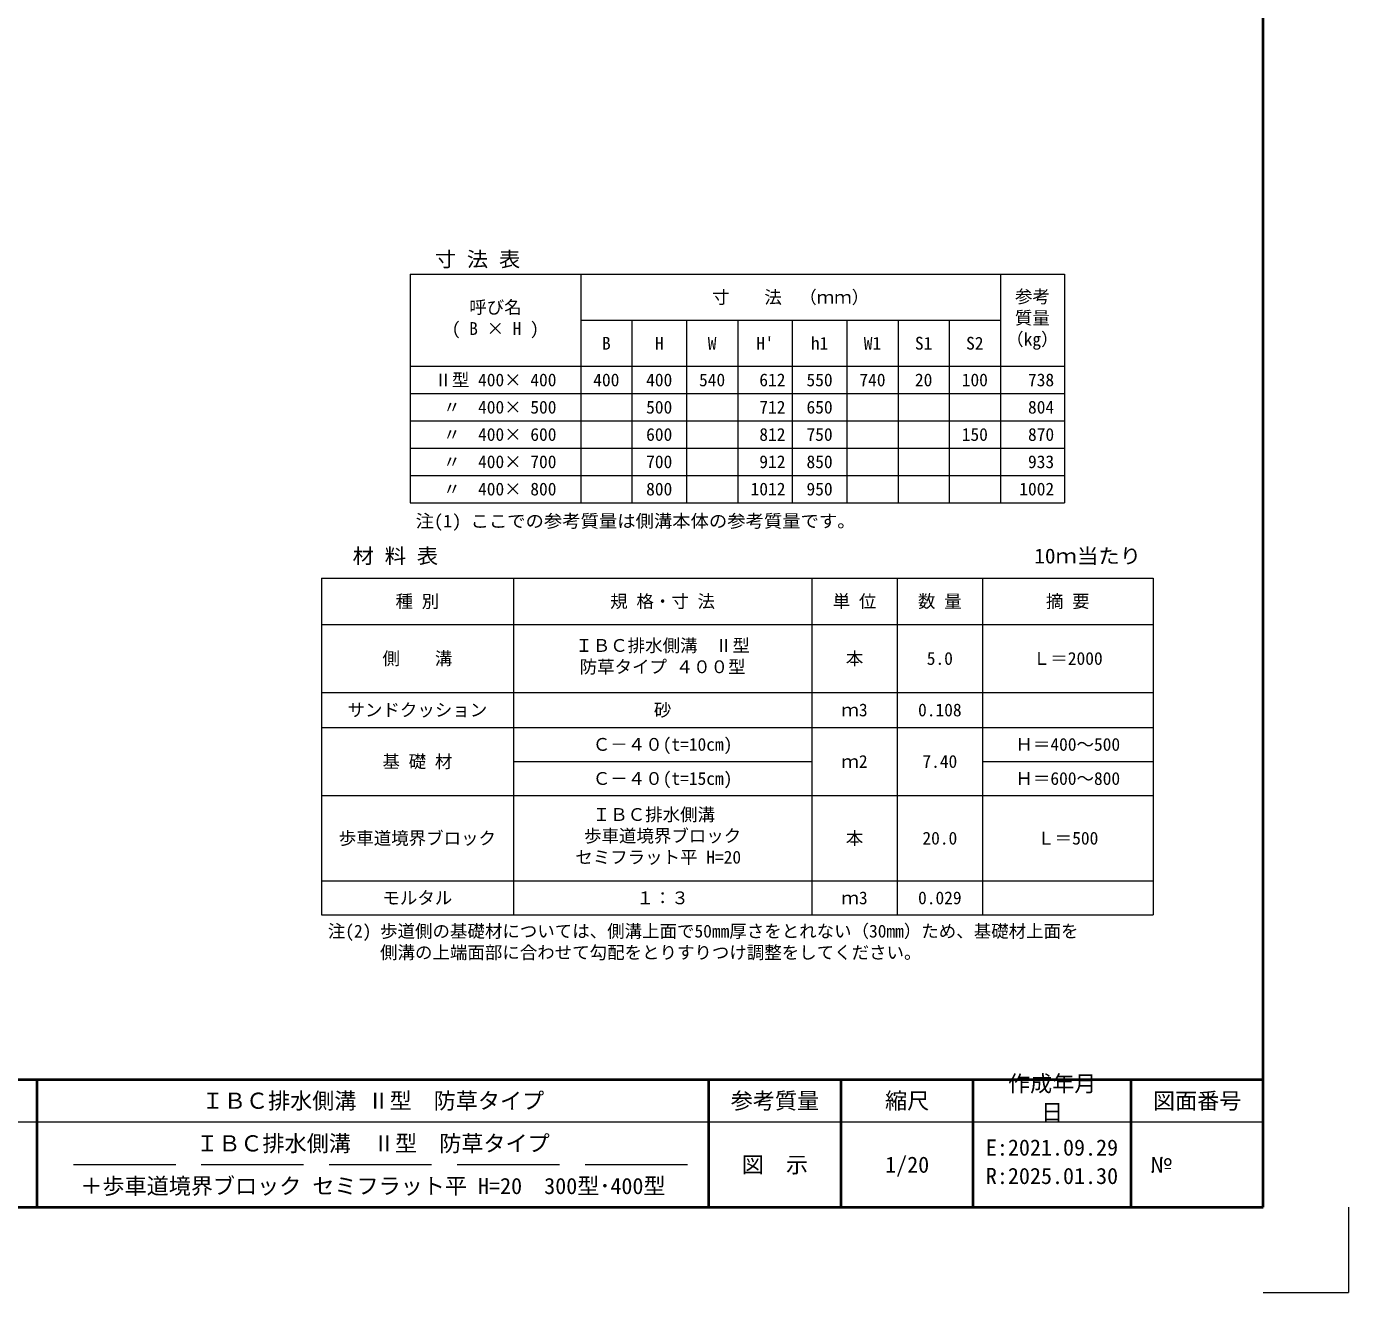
# Model space of a CAD drawing. Units: millimetres at full size; details may follow other scales. Extents: x 164402 to 209100, y 872507 to 885397.
# Drawn here: x 186894 to 189994, y 872507 to 875477 of the extents above; entities that cross this region are included whole.
import ezdxf
from ezdxf.enums import TextEntityAlignment as Align

# ---------------------------------------------------------------- set-up
doc = ezdxf.new("R2010")
doc.units = ezdxf.units.MM
doc.header["$LTSCALE"] = 40
doc.linetypes.add('DASHED', pattern=[7.5, 6, -1.5])
for name, color, linetype, lineweight in [('0_2', 7, 'Continuous', 13), ('Defpoints_3', 8, 'Continuous', 0), ('図枠', 7, 'Continuous', 5), ('寸法表', 30, 'Continuous', 13)]:
    doc.layers.add(name, color=color, linetype=linetype, lineweight=lineweight)
doc.layers.add('文字', color=7, linetype='Continuous')
doc.styles.add('ＭＳ ゴシック', font='')
doc.styles.add('ＭＳ 明朝', font='')
doc.styles.get('ＭＳ ゴシック').set_extended_font_data('MS Gothic')
doc.styles.get('ＭＳ 明朝').set_extended_font_data('MS Mincho')

msp = doc.modelspace()

# ---------------------------------------------------------------- linework, layer by layer
at = {"layer": 'Defpoints_3'}
for p, q in [((188194.03, 874616.09), (188314.03, 874616.09)), ((188442.03, 874616.09), (188562.03, 874616.09)), ((188818.03, 874616.09), (189178.03, 874616.09)), ((188194.03, 874552.09), (188314.03, 874552.09)), ((188442.03, 874552.09), (188562.03, 874552.09)), ((188818.03, 874552.09), (189058.03, 874552.09)), ((188194.03, 874488.09), (188314.03, 874488.09)), ((188442.03, 874488.09), (188562.03, 874488.09)), ((188818.03, 874488.09), (189178.03, 874488.09)), ((188194.03, 874424.09), (188314.03, 874424.09)), ((188442.03, 874424.09), (188562.03, 874424.09)), ((188818.03, 874424.09), (189178.03, 874424.09))]:
    msp.add_line(p, q, dxfattribs=at)
at = {"layer": 'Defpoints_3', "color": 7, "lineweight": 13}
for p in [(189994.36, 872707.22), (189794.36, 872507.22)]:
    msp.add_line(p, (189994.36, 872507.22), dxfattribs=at)
at = {"layer": '図枠', "lineweight": 40}
for p, q in [((189794.36, 872707.22), (189794.36, 878247.22)), ((181994.36, 873007.22), (189794.36, 873007.22)), ((186919.36, 872707.22), (186919.36, 873007.22)), ((188494.36, 872707.22), (188494.36, 873007.22)), ((188804.36, 872707.22), (188804.36, 873007.22)), ((189114.36, 872707.22), (189114.36, 873007.22)), ((189484.36, 872707.22), (189484.36, 873007.22)), ((181994.36, 872707.22), (189794.36, 872707.22))]:
    msp.add_line(p, q, dxfattribs=at)
at = {"layer": '図枠', "lineweight": 13}
msp.add_line((189794.36, 872907.22), (186519.36, 872907.22), dxfattribs=at)
at = {"layer": '図枠', "linetype": 'DASHED', "lineweight": 9}
msp.add_line((188444.36, 872807.22), (186969.36, 872807.22), dxfattribs=at)
at = {"layer": '寸法表'}
for p, q in [((187794.03, 874896.09), (189328.03, 874896.09)), ((187794.03, 874896.09), (187794.03, 874360.09)), ((188194.03, 874896.09), (188194.03, 874360.09)), ((189178.03, 874896.09), (189178.03, 874360.09)), ((189328.03, 874896.09), (189328.03, 874360.09)), ((188194.03, 874788.09), (189178.03, 874788.09)), ((188314.03, 874788.09), (188314.03, 874360.09)), ((188442.03, 874788.09), (188442.03, 874360.09)), ((188562.03, 874788.09), (188562.03, 874360.09)), ((188690.03, 874788.09), (188690.03, 874360.09)), ((188818.03, 874788.09), (188818.03, 874360.09)), ((188938.03, 874788.09), (188938.03, 874360.09)), ((189058.03, 874788.09), (189058.03, 874360.09)), ((187794.03, 874680.09), (189328.03, 874680.09)), ((187794.03, 874616.09), (188194.03, 874616.09)), ((188314.03, 874616.09), (188442.03, 874616.09)), ((188562.03, 874616.09), (188818.03, 874616.09)), ((189178.03, 874616.09), (189328.03, 874616.09)), ((187794.03, 874552.09), (188194.03, 874552.09)), ((188314.03, 874552.09), (188442.03, 874552.09)), ((188562.03, 874552.09), (188818.03, 874552.09)), ((189058.03, 874552.09), (189328.03, 874552.09)), ((187794.03, 874488.09), (188194.03, 874488.09)), ((188314.03, 874488.09), (188442.03, 874488.09)), ((188562.03, 874488.09), (188818.03, 874488.09)), ((189178.03, 874488.09), (189328.03, 874488.09)), ((187794.03, 874424.09), (188194.03, 874424.09)), ((188314.03, 874424.09), (188442.03, 874424.09)), ((188562.03, 874424.09), (188818.03, 874424.09)), ((189178.03, 874424.09), (189328.03, 874424.09)), ((187794.03, 874360.09), (189328.03, 874360.09)), ((187586.03, 874182.7), (189536.03, 874182.7)), ((187586.03, 874182.7), (187586.03, 873393.1)), ((188036.03, 874182.7), (188036.03, 873393.1)), ((188736.03, 874182.7), (188736.03, 873393.1)), ((188936.03, 874182.7), (188936.03, 873393.1)), ((189136.03, 874182.7), (189136.03, 873393.1)), ((189536.03, 874182.7), (189536.03, 873393.1)), ((187586.03, 874074.7), (189536.03, 874074.7)), ((187586.03, 873914.7), (189536.03, 873914.7)), ((187586.03, 873833.1), (189536.03, 873833.1)), ((188036.03, 873753.1), (188736.03, 873753.1)), ((189136.03, 873753.1), (189536.03, 873753.1)), ((187586.03, 873673.1), (189536.03, 873673.1)), ((187586.03, 873473.1), (189536.03, 873473.1)), ((187586.03, 873393.1), (189536.03, 873393.1))]:
    msp.add_line(p, q, dxfattribs=at)

# ---------------------------------------------------------------- texts
at = {"layer": '0_2', "style": 'ＭＳ 明朝'}
for s, p in [('注(2) 歩道側の基礎材については、側溝上面で50mm厚さをとれない（30mm）ため、基礎材上面を ', (187601.02, 873370.09)), ('      側溝の上端面部に合わせて勾配をとりすりつけ調整をしてください。', (187601.02, 873320.09))]:
    msp.add_text(s, height=30.02, dxfattribs=at).set_placement(p, align=Align.TOP_LEFT)
at = {"layer": '図枠', "style": 'ＭＳ ゴシック'}
for s, p in [('作成年月', (189195.76, 873016.45)), ('日', (189273.46, 872949.79)), ('E:2021.09.29', (189143.96, 872866.45)), ('R:2025.01.30', (189143.96, 872799.79))]:
    msp.add_text(s, height=37.98, dxfattribs=at).set_placement(p, align=Align.TOP_LEFT)
for s, p in [('ＩＢＣ排水側溝 Ⅱ型\u3000防草タイプ', (187706.86, 872957.22)), ('参考質量', (188649.36, 872957.22)), ('縮尺', (188959.36, 872957.22)), ('図面番号', (189639.36, 872957.22)), ('ＩＢＣ排水側溝  Ⅱ型\u3000防草タイプ', (187706.86, 872857.22)), ('図\u3000示', (188649.36, 872807.22)), ('1/20', (188959.36, 872807.22)), ('＋歩車道境界ブロック セミフラット平 H=20\u3000300型･400型', (187706.86, 872757.22))]:
    msp.add_text(s, height=37.98, dxfattribs=at).set_placement(p, align=Align.MIDDLE_CENTER)
msp.add_text('№', height=37.98, dxfattribs=at).set_placement((189528.71, 872807.22), align=Align.MIDDLE_LEFT)
at = {"layer": '寸法表', "style": 'ＭＳ 明朝'}
for s, p in [('寸\u3000\u3000法\u3000（ｍｍ）', (188686.03, 874842.09)), ('B', (188254.03, 874734.09)), ('H', (188378.03, 874734.09)), ('W', (188502.03, 874734.09)), ("H'", (188626.03, 874734.09)), ('h1', (188754.03, 874734.09)), ('W1', (188878.03, 874734.09)), ('S1', (188998.03, 874734.09)), ('S2', (189118.03, 874734.09)), ('Ⅱ型 400× 400', (187994.03, 874648.09)), ('400', (188254.03, 874648.09)), ('400', (188378.03, 874648.09)), ('540', (188502.03, 874648.09)), ('550', (188754.03, 874648.09)), ('740', (188878.03, 874648.09)), ('20', (188998.03, 874648.09)), ('100', (189118.03, 874648.09)), (' 〃\u3000400× 500', (187994.03, 874584.09)), ('500', (188378.03, 874584.09)), ('650', (188754.03, 874584.09)), (' 〃\u3000400× 600', (187994.03, 874520.09)), ('600', (188378.03, 874520.09)), ('750', (188754.03, 874520.09)), ('150', (189118.03, 874520.09)), (' 〃\u3000400× 700', (187994.03, 874456.09)), ('700', (188378.03, 874456.09)), ('850', (188754.03, 874456.09)), (' 〃\u3000400× 800', (187994.03, 874392.09)), ('800', (188378.03, 874392.09)), ('950', (188754.03, 874392.09)), ('種 別', (187811.03, 874128.7)), ('規 格・寸 法', (188386.03, 874128.7)), ('単 位', (188836.03, 874128.7)), ('数 量', (189036.03, 874128.7)), ('摘 要', (189336.03, 874128.7)), ('側\u3000\u3000溝', (187811.03, 873994.7)), ('本', (188836.03, 873994.7)), ('5.0', (189036.03, 873994.7)), ('Ｌ＝2000', (189336.03, 873994.7)), ('サンドクッション', (187811.03, 873873.9)), ('砂', (188386.03, 873873.9)), ('ｍ3', (188836.03, 873873.9)), ('0.108', (189036.03, 873873.9)), ('Ｃ－４０(t=10cm)', (188386.03, 873793.1)), ('Ｈ＝400～500', (189336.03, 873793.1)), ('基 礎 材', (187811.03, 873753.1)), ('ｍ2', (188836.03, 873753.1)), ('7.40', (189036.03, 873753.1)), ('Ｃ－４０(t=15cm)', (188386.03, 873713.1)), ('Ｈ＝600～800', (189336.03, 873713.1)), ('歩車道境界ブロック', (187811.03, 873573.1)), ('本', (188836.03, 873573.1)), ('20.0', (189036.03, 873573.1)), ('Ｌ＝500', (189336.03, 873573.1)), ('モルタル', (187811.03, 873433.1)), ('１：３', (188386.03, 873433.1)), ('ｍ3', (188836.03, 873433.1)), ('0.029', (189036.03, 873433.1))]:
    msp.add_text(s, height=30.02, dxfattribs=at).set_placement(p, align=Align.MIDDLE_CENTER)
for s, p in [('参考', (189212.08, 874858.57)), ('呼び名', (187932.6, 874833.57)), ('質量', (189212.08, 874808.57)), ('( B × H )', (187891.65, 874783.57)), ('（kg）', (189191.6, 874758.57)), ('ＩＢＣ排水側溝\u3000Ⅱ型', (188181.28, 874040.17)), ('防草タイプ ４００型', (188191.51, 873990.17)), ('ＩＢＣ排水側溝\u3000', (188222.23, 873643.57)), ('歩車道境界ブロック', (188201.75, 873593.57)), ('セミフラット平 H=20 ', (188181.28, 873543.57))]:
    msp.add_text(s, height=30.02, dxfattribs=at).set_placement(p, align=Align.TOP_LEFT)
for s, p in [('612', (188674.03, 874648.09)), ('738', (189304.03, 874648.09)), ('712', (188674.03, 874584.09)), ('804', (189304.03, 874584.09)), ('812', (188674.03, 874520.09)), ('870', (189304.03, 874520.09)), ('912', (188674.03, 874456.09)), ('933', (189304.03, 874456.09)), ('1012', (188674.03, 874392.09)), ('1002', (189304.03, 874392.09))]:
    msp.add_text(s, height=30.02, dxfattribs=at).set_placement(p, align=Align.MIDDLE_RIGHT)
at = {"layer": '文字', "style": 'ＭＳ 明朝', "width": 1.05}
msp.add_text('寸 法 表', height=35.03, dxfattribs=at).set_placement((187952.03, 874931.09), align=Align.MIDDLE_CENTER)
for s, height, p in [('注(1) ここでの参考質量は側溝本体の参考質量です。', 30.02, (187806.89, 874293.01)), ('10ｍ当たり', 35.03, (189257.26, 874207.06))]:
    msp.add_text(s, height=height, dxfattribs=at).set_placement(p, align=Align.BOTTOM_LEFT)
msp.add_text('材 料 表', height=35.03, dxfattribs=at).set_placement((187759.42, 874207.06), align=Align.BOTTOM_CENTER)

doc.saveas('drawing.dxf')
